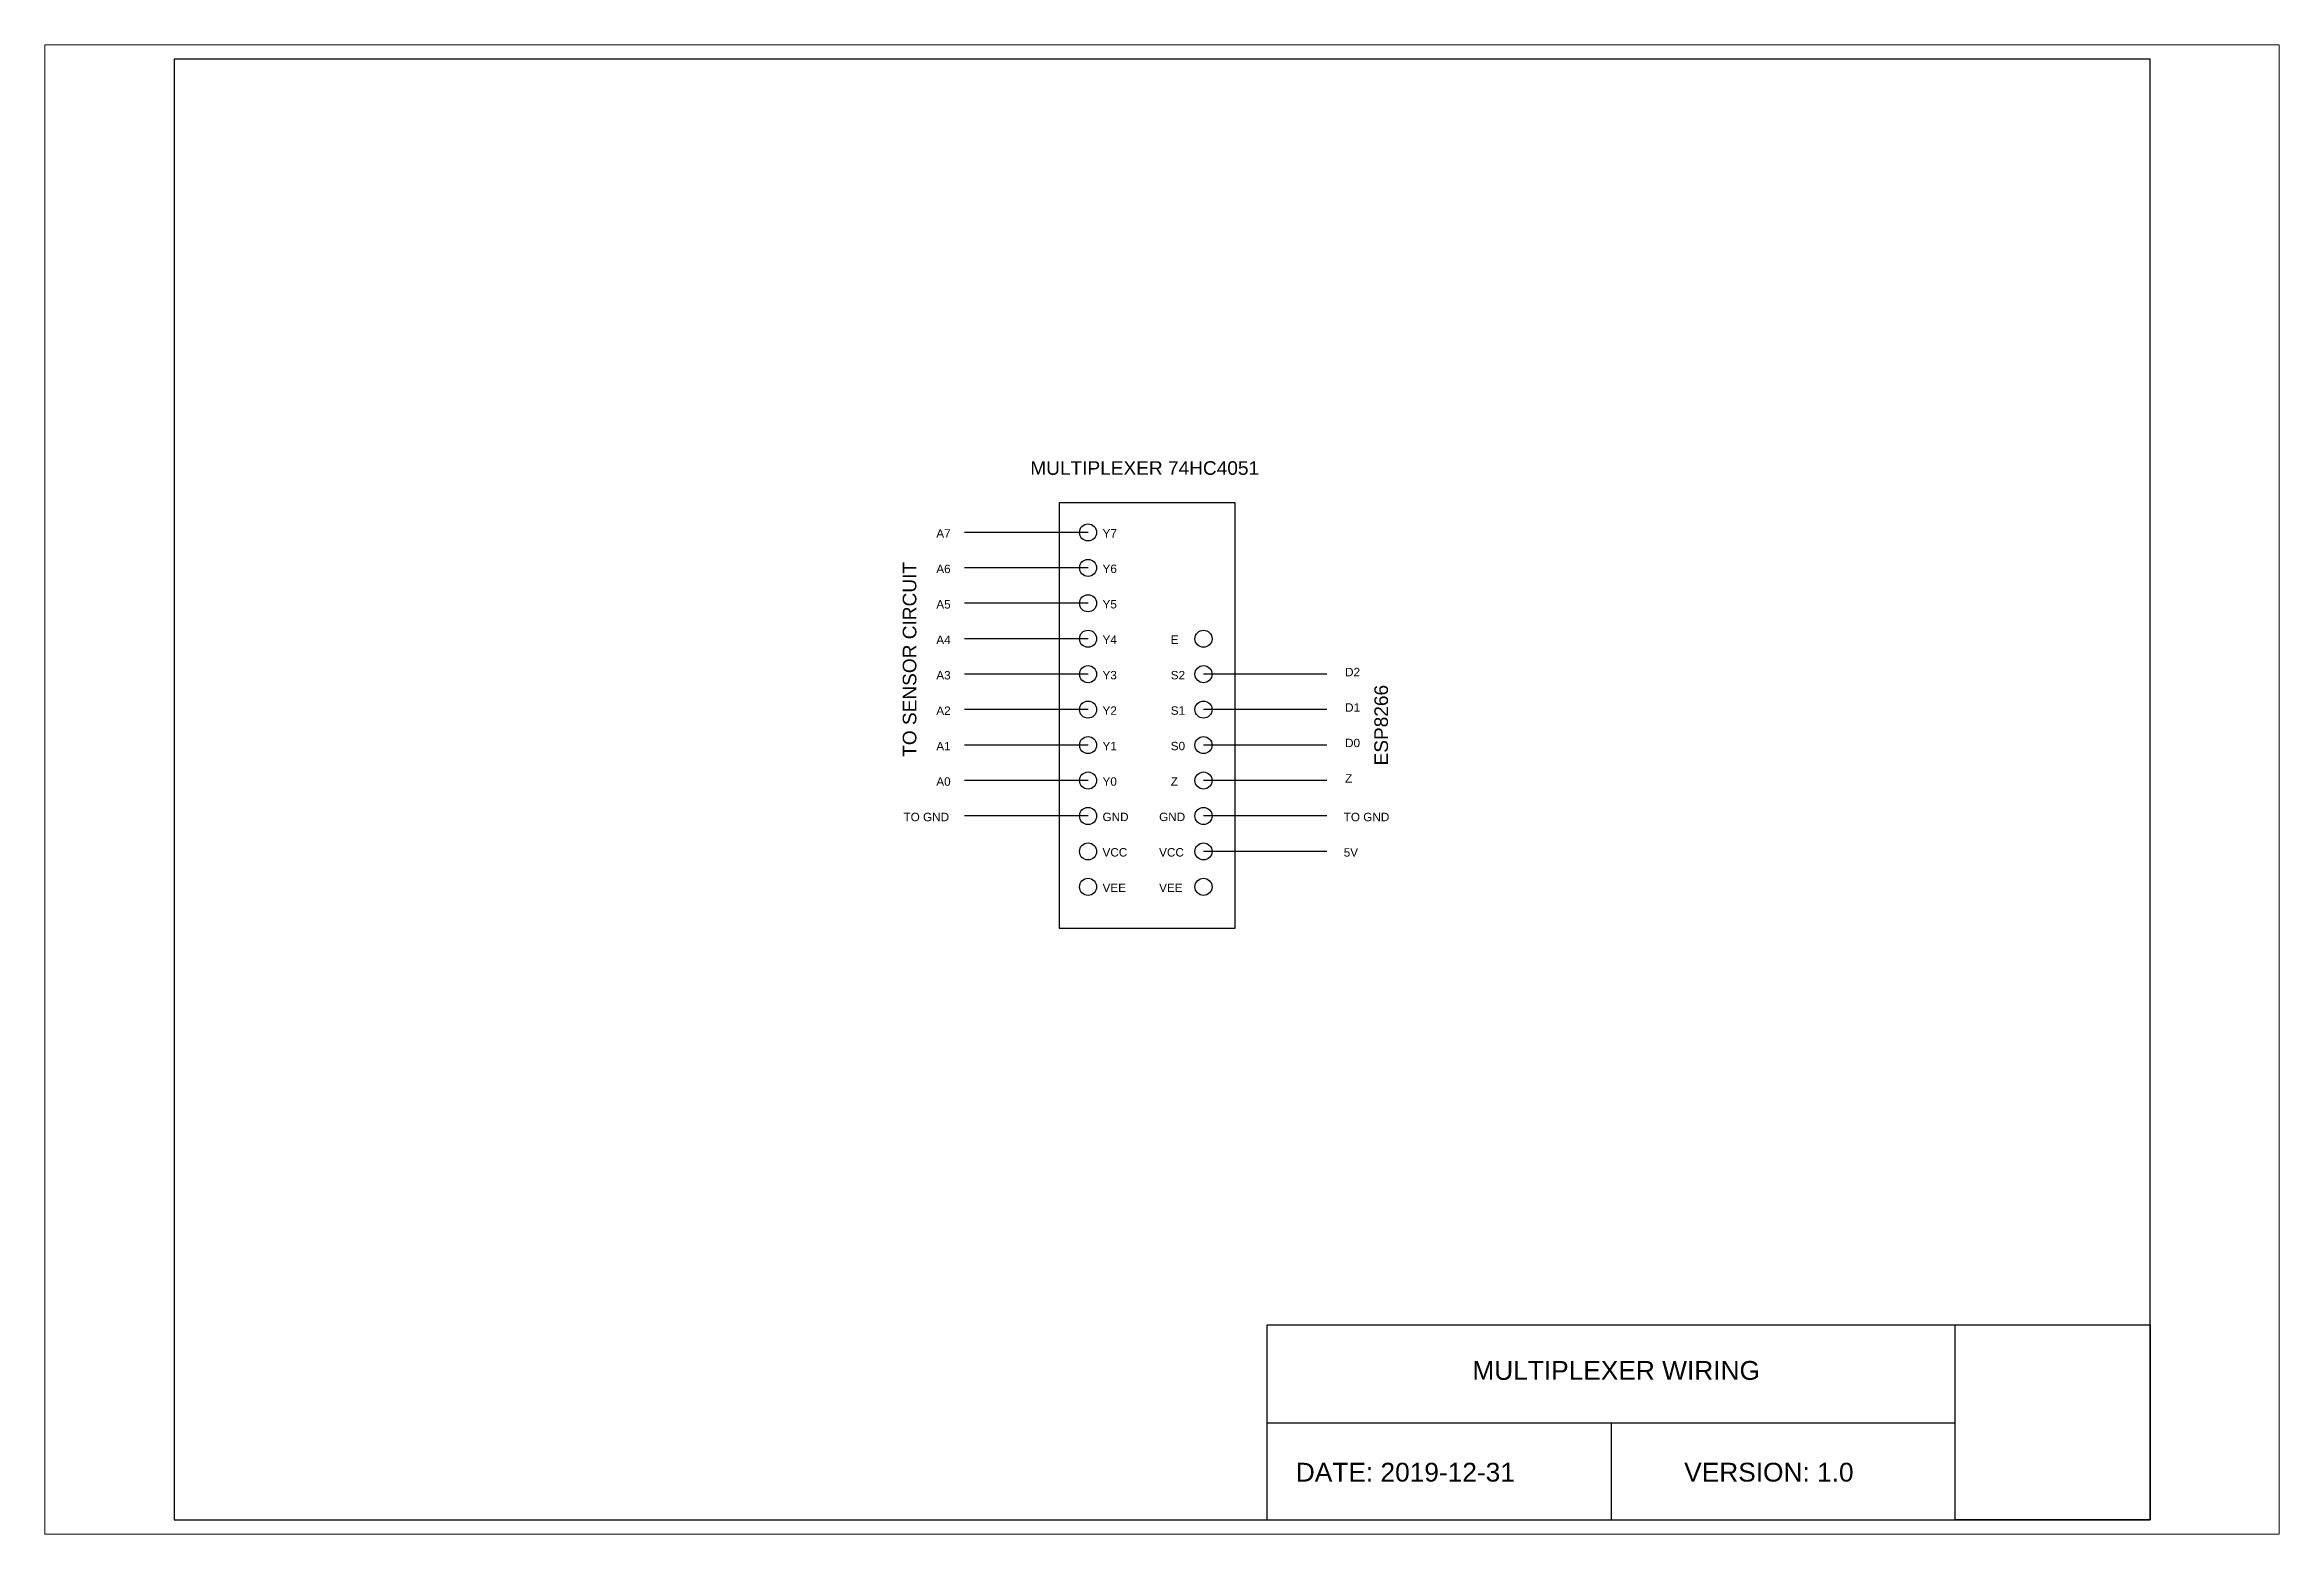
# Paper-space layout 'Sheet1' of a CAD drawing. Header units: inches. Extents: x 1.05 to 9.45, y 0.7 to 6.3.
# The model-space entities are those that its viewports show. They can reach past a viewport. Long polylines and large blocks are cut down to what shows.
import ezdxf

# ---------------------------------------------------------------- set-up
doc = ezdxf.new("R2010")
doc.units = ezdxf.units.IN
doc.header["$MEASUREMENT"] = 0
for name, color, linetype in [('Connections', 253, 'Continuous'), ('Hardware', 142, 'Continuous'), ('Hardware Text', 7, 'Continuous')]:
    doc.layers.add(name, color=color, linetype=linetype)
doc.styles.get("Standard").update_dxf_attribs({"font": 'arial.ttf'})
picture_1 = doc.add_image_def('image1.png', size_in_pixel=(2400, 2400))

msp = doc.modelspace()

# ---------------------------------------------------------------- linework, layer by layer
for p, q in [((26.614, -4.3), (26.614, -0.893)), ((26.614, -0.893), (38.626, -0.893)), ((38.626, -2.609), (26.614, -2.609)), ((32.62, -2.609), (32.62, -4.3))]:
    msp.add_line(p, q)
msp.add_lwpolyline([(42.027, 21.206), (7.527, 21.206), (7.527, -4.294), (42.027, -4.294)], close=True)
at = {"layer": 'Connections'}
for p, q in [((23.485, 12.945), (21.328, 12.945)), ((23.485, 12.326), (21.328, 12.326)), ((23.485, 11.708), (21.328, 11.708)), ((23.485, 11.089), (21.328, 11.089)), ((23.485, 10.47), (21.328, 10.47)), ((27.657, 10.47), (25.501, 10.47)), ((23.485, 9.851), (21.328, 9.851)), ((27.657, 9.851), (25.501, 9.851)), ((23.485, 9.232), (21.328, 9.232)), ((27.657, 9.232), (25.501, 9.232)), ((23.485, 8.613), (21.328, 8.613)), ((27.657, 8.613), (25.501, 8.613)), ((23.485, 7.994), (21.328, 7.994)), ((27.657, 7.994), (25.501, 7.994)), ((27.657, 7.375), (25.501, 7.375))]:
    msp.add_line(p, q, dxfattribs=at)
at = {"layer": 'Hardware'}
msp.add_lwpolyline([(22.982, 13.464), (22.982, 6.036), (26.053, 6.036), (26.053, 13.464)], close=True, dxfattribs=at)
for centre in [(23.485, 12.945), (23.485, 12.326), (23.485, 11.708), (23.485, 11.089), (25.501, 11.089), (23.485, 10.47), (25.501, 10.47), (23.485, 9.851), (25.501, 9.851), (23.485, 9.232), (25.501, 9.232), (23.485, 8.613), (25.501, 8.613), (23.485, 7.994), (25.501, 7.994), (23.485, 7.375), (25.501, 7.375), (23.485, 6.757), (25.501, 6.757)]:
    msp.add_circle(centre, 0.149, dxfattribs=at)

# ---------------------------------------------------------------- texts
for s, p in [('MULTIPLEXER WIRING', (30.195, -1.851)), ('DATE: 2019-12-31', (27.113, -3.628)), ('VERSION: 1.0', (33.894, -3.628))]:
    msp.add_text(s, height=0.32843).set_placement(p)
for s, height, p in [('Y7', 0.1466, (23.738, 12.856)), ('Y6', 0.1466, (23.738, 12.237)), ('Y5', 0.1466, (23.738, 11.618)), ('Y4', 0.1466, (23.738, 10.999)), ('E', 0.147, (24.929, 10.999)), ('Y3', 0.1466, (23.738, 10.38)), ('S2', 0.1466, (24.929, 10.38)), ('Y2', 0.1466, (23.738, 9.761)), ('S1', 0.1466, (24.929, 9.761)), ('Y1', 0.1466, (23.738, 9.142)), ('S0', 0.1466, (24.929, 9.142)), ('Y0', 0.1466, (23.738, 8.523)), ('Z', 0.147, (24.929, 8.523)), ('GND', 0.1466, (23.738, 7.905)), ('GND', 0.1466, (24.726, 7.905)), ('VCC', 0.1466, (23.738, 7.286)), ('VCC', 0.1466, (24.726, 7.286)), ('VEE', 0.1466, (23.738, 6.667)), ('VEE', 0.1466, (24.726, 6.667))]:
    msp.add_text(s, height=height, dxfattribs=at).set_placement(p)
at = {"layer": 'Hardware Text'}
for s, height, p in [('MULTIPLEXER 74HC4051', 0.23825, (22.477, 13.951)), ('A7', 0.1466, (20.836, 12.854)), ('A6', 0.1466, (20.836, 12.235)), ('A5', 0.1466, (20.836, 11.616)), ('A4', 0.1466, (20.836, 10.997)), ('D2', 0.1466, (27.973, 10.434)), ('A3', 0.1466, (20.836, 10.378)), ('A2', 0.1466, (20.836, 9.759)), ('D1', 0.1466, (27.973, 9.815)), ('A1', 0.1466, (20.836, 9.14)), ('D0', 0.1466, (27.973, 9.196)), ('A0', 0.1466, (20.836, 8.522)), ('Z', 0.147, (27.973, 8.577)), ('TO GND', 0.1466, (20.263, 7.903)), ('TO GND', 0.1466, (27.949, 7.903)), ('5V', 0.1466, (27.949, 7.284))]:
    msp.add_text(s, height=height, dxfattribs=at).set_placement(p)
for s, height, p in [('TO SENSOR CIRCUIT', 0.23825, (20.488, 9.027)), ('ESP8266', 0.2382, (28.722, 8.877))]:
    msp.add_text(s, height=height, rotation=90, dxfattribs=at).set_placement(p)

# ---------------------------------------------------------------- pictures from other files: only their frames are drawn
at = {"layer": 'Connections'}
image = msp.add_image(picture_1, insert=(38.626, -4.294), size_in_units=(3.401, 3.401), dxfattribs=at)
image.dxf.flags = 7

psp = doc.layouts.new('Sheet1')

# ---------------------------------------------------------------- viewports
at = {"layer": '0'}
psp.add_viewport(center=(5.25, 3.5), size=(8.4, 5.6), view_center_point=(24.7765, 8.4564), view_height=26.01, dxfattribs=at)

doc.saveas('drawing.dxf')
